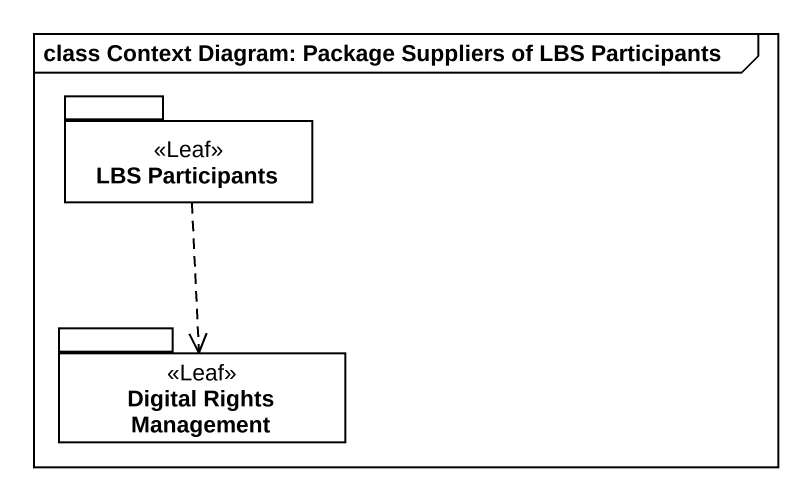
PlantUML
@startuml
mainframe class Context Diagram: Package Suppliers of LBS Participants
package "LBS Participants" as LBS_Participants <<Leaf>> {
}
package "Digital Rights Management" as Digital_Rights_Management <<Leaf>> {
}
LBS_Participants ..> Digital_Rights_Management
@enduml
